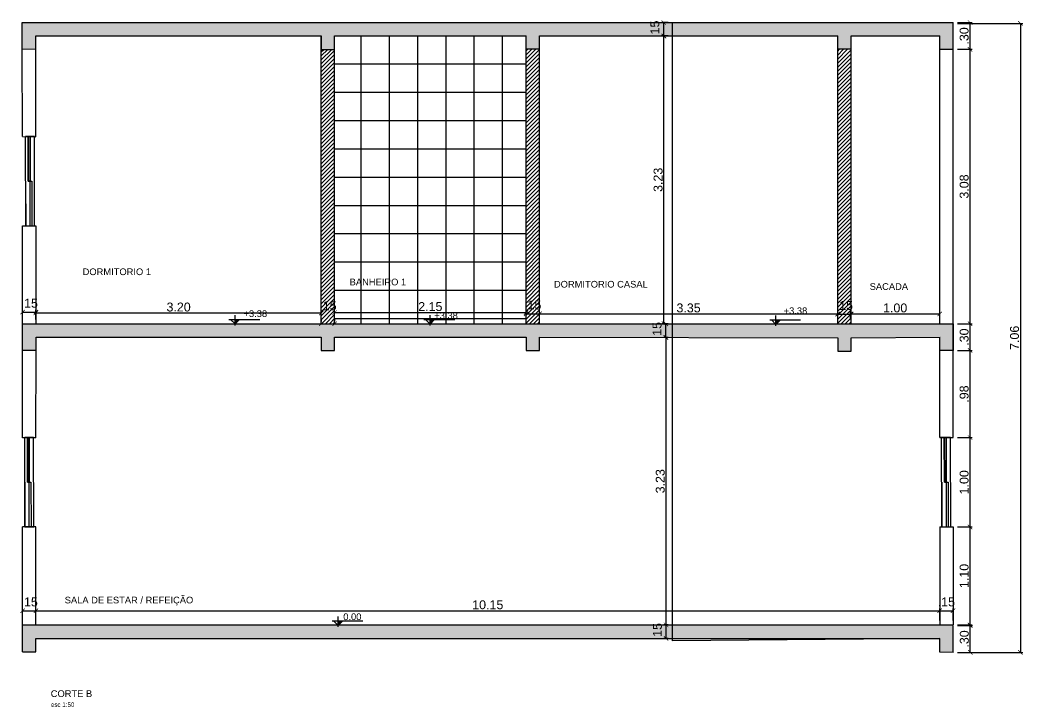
# Model space of a CAD drawing. Header units: millimetres. Extents: x 1336 to 452562, y -55875 to 2212.
# Drawn here: x 452531.93 to 452543.19, y -55875.46 to -55867.75 of the extents above; entities that cross this region are included whole.
import ezdxf

# ---------------------------------------------------------------- set-up
doc = ezdxf.new("R2010")
doc.units = ezdxf.units.MM
for name, color, linetype in [('A_0.1', 1, 'Continuous'), ('A_0.3', 3, 'Continuous'), ('B_Cotas                 11', 11, 'Continuous'), ('Z_ARQ-TEXTO3', 7, 'Continuous')]:
    doc.layers.add(name, color=color, linetype=linetype)
doc.styles.add('Annotative', font='arial.ttf')
doc.styles.add('Romans', font='aehalf.shx')
doc.dimstyles.new('1-50', dxfattribs={"dimscale": 0.5, "dimtxt": 0.2, "dimasz": 0.1, "dimexe": 0.05, "dimexo": 0.1, "dimgap": 0.03, "dimtad": 1, "dimzin": 5, "dimdsep": 46, "dimtxsty": 'Annotative', "dimblk": 'ARCHTICK', "dimcen": 0, "dimclrd": 256, "dimclre": 256, "dimclrt": 250, "dimadec": 0, "dimazin": 0, "dimtfac": 1, "dimtofl": 0, "dimtmove": 2, "dimatfit": 3, "dimldrblk": 'ARCHTICK', "dimfxl": 0.04, "dimtolj": 1, "dimtzin": 1, "dimarcsym": 0})

# ---------------------------------------------------------------- blocks, each defined once
blk = doc.blocks.new('Janela')
at = {"layer": 'A_0.1'}
for p, q in [((1347.661, 1623.43), (1346.911, 1623.43)), ((1346.911, 1623.43), (1348.411, 1623.43)), ((1346.911, 1623.43), (1346.911, 1623.28)), ((1348.411, 1623.28), (1348.411, 1623.43)), ((1346.911, 1623.28), (1348.411, 1623.28))]:
    blk.add_line(p, q, dxfattribs=at)
at = {"layer": 'A_0.3'}
for p, q in [((1347.661, 1623.355), (1347.661, 1623.385)), ((1347.661, 1623.385), (1348.411, 1623.385)), ((1348.411, 1623.385), (1347.661, 1623.385)), ((1347.661, 1623.385), (1347.661, 1623.355)), ((1346.911, 1623.355), (1348.411, 1623.355)), ((1347.661, 1623.325), (1346.911, 1623.325)), ((1348.411, 1623.355), (1347.661, 1623.355)), ((1347.661, 1623.355), (1347.661, 1623.325))]:
    blk.add_line(p, q, dxfattribs=at)
blk = doc.blocks.new('A$C14f83c98')
at = {"layer": 'A_0.3'}
blk.add_blockref('Janela', (-1346.911, -1623.28), dxfattribs=at)
blk = doc.blocks.new('_ArchTick')
at = {"color": 0, "linetype": 'ByBlock', "const_width": 0.15}
blk.add_lwpolyline([(-0.5, -0.5), (0.5, 0.5)], dxfattribs=at)
blk = doc.blocks.new('*D650')
at = {"layer": 'A_0.1', "lineweight": -2, "transparency": 16777216}
for p, q in [((452531.956, -55874.492), (452531.956, -55874.357)), ((452532.106, -55874.492), (452532.106, -55874.357)), ((452531.956, -55874.382), (452532.106, -55874.382))]:
    blk.add_line(p, q, dxfattribs=at)
at = {"layer": 'Defpoints', "color": 0, "transparency": 16777216}
for p in [(452532.106, -55874.382), (452531.956, -55874.542), (452532.106, -55874.542)]:
    blk.add_point(p, dxfattribs=at)
at = {"layer": 'A_0.1', "lineweight": -2, "transparency": 16777216, "xscale": 0.05, "yscale": 0.05, "zscale": 0.05, "rotation": 180}
blk.add_blockref('_ArchTick', (452531.956, -55874.382), dxfattribs=at)
at = {"layer": 'A_0.1', "lineweight": -2, "transparency": 16777216, "xscale": 0.05, "yscale": 0.05, "zscale": 0.05}
blk.add_blockref('_ArchTick', (452532.106, -55874.382), dxfattribs=at)
at = {"layer": 'A_0.1', "color": 250, "transparency": 16777216, "insert": (452532.031, -55874.284), "char_height": 0.1, "attachment_point": 5, "style": 'Annotative'}
blk.add_mtext('\\A1;.15', dxfattribs=at)
blk = doc.blocks.new('*D651')
at = {"layer": 'A_0.1', "lineweight": -2, "transparency": 16777216}
for p, q in [((452532.106, -55874.492), (452532.106, -55874.357)), ((452542.256, -55874.492), (452542.256, -55874.357)), ((452532.106, -55874.382), (452542.256, -55874.382))]:
    blk.add_line(p, q, dxfattribs=at)
at = {"layer": 'Defpoints', "color": 0, "transparency": 16777216}
for p in [(452542.256, -55874.382), (452532.106, -55874.542), (452542.256, -55874.542)]:
    blk.add_point(p, dxfattribs=at)
at = {"layer": 'A_0.1', "lineweight": -2, "transparency": 16777216, "xscale": 0.05, "yscale": 0.05, "zscale": 0.05, "rotation": 180}
blk.add_blockref('_ArchTick', (452532.106, -55874.382), dxfattribs=at)
at = {"layer": 'A_0.1', "lineweight": -2, "transparency": 16777216, "xscale": 0.05, "yscale": 0.05, "zscale": 0.05}
blk.add_blockref('_ArchTick', (452542.256, -55874.382), dxfattribs=at)
at = {"layer": 'A_0.1', "color": 250, "transparency": 16777216, "insert": (452537.181, -55874.316), "char_height": 0.1, "attachment_point": 5, "style": 'Annotative'}
blk.add_mtext('\\A1;10.15', dxfattribs=at)
blk = doc.blocks.new('*D652')
at = {"layer": 'A_0.1', "lineweight": -2, "transparency": 16777216}
for p, q in [((452542.256, -55874.492), (452542.256, -55874.357)), ((452542.406, -55874.492), (452542.406, -55874.357)), ((452542.256, -55874.382), (452542.406, -55874.382))]:
    blk.add_line(p, q, dxfattribs=at)
at = {"layer": 'Defpoints', "color": 0, "transparency": 16777216}
for p in [(452542.406, -55874.382), (452542.256, -55874.542), (452542.406, -55874.542)]:
    blk.add_point(p, dxfattribs=at)
at = {"layer": 'A_0.1', "lineweight": -2, "transparency": 16777216, "xscale": 0.05, "yscale": 0.05, "zscale": 0.05, "rotation": 180}
blk.add_blockref('_ArchTick', (452542.256, -55874.382), dxfattribs=at)
at = {"layer": 'A_0.1', "lineweight": -2, "transparency": 16777216, "xscale": 0.05, "yscale": 0.05, "zscale": 0.05}
blk.add_blockref('_ArchTick', (452542.406, -55874.382), dxfattribs=at)
at = {"layer": 'A_0.1', "color": 250, "transparency": 16777216, "insert": (452542.331, -55874.284), "char_height": 0.1, "attachment_point": 5, "style": 'Annotative'}
blk.add_mtext('\\A1;.15', dxfattribs=at)
blk = doc.blocks.new('*D653')
at = {"layer": 'A_0.1', "lineweight": -2, "transparency": 16777216}
for p, q in [((452542.456, -55874.549), (452542.624, -55874.549)), ((452542.599, -55874.849), (452542.599, -55874.549)), ((452542.456, -55874.849), (452542.624, -55874.849))]:
    blk.add_line(p, q, dxfattribs=at)
at = {"layer": 'Defpoints', "color": 0, "transparency": 16777216}
for p in [(452542.406, -55874.549), (452542.599, -55874.549), (452542.406, -55874.849)]:
    blk.add_point(p, dxfattribs=at)
at = {"layer": 'A_0.1', "lineweight": -2, "transparency": 16777216, "xscale": 0.05, "yscale": 0.05, "zscale": 0.05}
for p, rotation in [((452542.599, -55874.549), 89.9995997380191), ((452542.599, -55874.849), 269.9995997380191)]:
    blk.add_blockref('_ArchTick', p, dxfattribs=dict(at, rotation=rotation))
at = {"layer": 'A_0.1', "color": 250, "transparency": 16777216, "insert": (452542.533, -55874.699), "char_height": 0.1, "attachment_point": 5, "rotation": 89.9996, "style": 'Annotative'}
blk.add_mtext('\\A1;.30', dxfattribs=at)
blk = doc.blocks.new('*D654')
at = {"layer": 'A_0.1', "lineweight": -2, "transparency": 16777216}
for p, q in [((452542.456, -55873.442), (452542.622, -55873.442)), ((452542.597, -55874.542), (452542.597, -55873.442)), ((452542.456, -55874.542), (452542.622, -55874.542))]:
    blk.add_line(p, q, dxfattribs=at)
at = {"layer": 'Defpoints', "color": 0, "transparency": 16777216}
for p in [(452542.406, -55873.442), (452542.597, -55873.442), (452542.406, -55874.542)]:
    blk.add_point(p, dxfattribs=at)
at = {"layer": 'A_0.1', "lineweight": -2, "transparency": 16777216, "xscale": 0.05, "yscale": 0.05, "zscale": 0.05}
for p, rotation in [((452542.597, -55873.442), 90), ((452542.597, -55874.542), 270)]:
    blk.add_blockref('_ArchTick', p, dxfattribs=dict(at, rotation=rotation))
at = {"layer": 'A_0.1', "color": 250, "transparency": 16777216, "insert": (452542.531, -55873.992), "char_height": 0.1, "attachment_point": 5, "rotation": 90, "style": 'Annotative'}
blk.add_mtext('\\A1;1.10', dxfattribs=at)
blk = doc.blocks.new('*D655')
at = {"layer": 'A_0.1', "lineweight": -2, "transparency": 16777216}
for p, q in [((452542.456, -55872.439), (452542.622, -55872.439)), ((452542.597, -55873.442), (452542.597, -55872.439)), ((452542.456, -55873.442), (452542.622, -55873.442))]:
    blk.add_line(p, q, dxfattribs=at)
at = {"layer": 'Defpoints', "color": 0, "transparency": 16777216}
for p in [(452542.406, -55872.439), (452542.597, -55872.439), (452542.406, -55873.442)]:
    blk.add_point(p, dxfattribs=at)
at = {"layer": 'A_0.1', "lineweight": -2, "transparency": 16777216, "xscale": 0.05, "yscale": 0.05, "zscale": 0.05}
for p, rotation in [((452542.597, -55872.439), 90), ((452542.597, -55873.442), 270)]:
    blk.add_blockref('_ArchTick', p, dxfattribs=dict(at, rotation=rotation))
at = {"layer": 'A_0.1', "color": 250, "transparency": 16777216, "insert": (452542.531, -55872.941), "char_height": 0.1, "attachment_point": 5, "rotation": 90, "style": 'Annotative'}
blk.add_mtext('\\A1;1.00', dxfattribs=at)
blk = doc.blocks.new('*D656')
at = {"layer": 'A_0.1', "lineweight": -2, "transparency": 16777216}
for p, q in [((452542.456, -55871.462), (452542.622, -55871.462)), ((452542.597, -55872.439), (452542.597, -55871.462)), ((452542.456, -55872.439), (452542.622, -55872.439))]:
    blk.add_line(p, q, dxfattribs=at)
at = {"layer": 'Defpoints', "color": 0, "transparency": 16777216}
for p in [(452542.406, -55871.462), (452542.597, -55871.462), (452542.406, -55872.439)]:
    blk.add_point(p, dxfattribs=at)
at = {"layer": 'A_0.1', "lineweight": -2, "transparency": 16777216, "xscale": 0.05, "yscale": 0.05, "zscale": 0.05}
for p, rotation in [((452542.597, -55871.462), 90), ((452542.597, -55872.439), 270)]:
    blk.add_blockref('_ArchTick', p, dxfattribs=dict(at, rotation=rotation))
at = {"layer": 'A_0.1', "color": 250, "transparency": 16777216, "insert": (452542.531, -55871.951), "char_height": 0.1, "attachment_point": 5, "rotation": 90, "style": 'Annotative'}
blk.add_mtext('\\A1;.98', dxfattribs=at)
blk = doc.blocks.new('*D657')
at = {"layer": 'A_0.1', "lineweight": -2, "transparency": 16777216}
for p, q in [((452542.456, -55871.162), (452542.622, -55871.162)), ((452542.597, -55871.462), (452542.597, -55871.162)), ((452542.456, -55871.462), (452542.622, -55871.462))]:
    blk.add_line(p, q, dxfattribs=at)
at = {"layer": 'Defpoints', "color": 0, "transparency": 16777216}
for p in [(452542.406, -55871.162), (452542.597, -55871.162), (452542.406, -55871.462)]:
    blk.add_point(p, dxfattribs=at)
at = {"layer": 'A_0.1', "lineweight": -2, "transparency": 16777216, "xscale": 0.05, "yscale": 0.05, "zscale": 0.05}
for p, rotation in [((452542.597, -55871.162), 90), ((452542.597, -55871.462), 270)]:
    blk.add_blockref('_ArchTick', p, dxfattribs=dict(at, rotation=rotation))
at = {"layer": 'A_0.1', "color": 250, "transparency": 16777216, "insert": (452542.531, -55871.312), "char_height": 0.1, "attachment_point": 5, "rotation": 90, "style": 'Annotative'}
blk.add_mtext('\\A1;.30', dxfattribs=at)
blk = doc.blocks.new('*D658')
at = {"layer": 'A_0.1', "lineweight": -2, "transparency": 16777216}
for p, q in [((452542.456, -55868.082), (452542.622, -55868.082)), ((452542.597, -55871.162), (452542.597, -55868.082)), ((452542.456, -55871.162), (452542.622, -55871.162))]:
    blk.add_line(p, q, dxfattribs=at)
at = {"layer": 'Defpoints', "color": 0, "transparency": 16777216}
for p in [(452542.406, -55868.082), (452542.597, -55868.082), (452542.406, -55871.162)]:
    blk.add_point(p, dxfattribs=at)
at = {"layer": 'A_0.1', "lineweight": -2, "transparency": 16777216, "xscale": 0.05, "yscale": 0.05, "zscale": 0.05}
for p, rotation in [((452542.597, -55868.082), 90), ((452542.597, -55871.162), 270)]:
    blk.add_blockref('_ArchTick', p, dxfattribs=dict(at, rotation=rotation))
at = {"layer": 'A_0.1', "color": 250, "transparency": 16777216, "insert": (452542.531, -55869.622), "char_height": 0.1, "attachment_point": 5, "rotation": 90, "style": 'Annotative'}
blk.add_mtext('\\A1;3.08', dxfattribs=at)
blk = doc.blocks.new('*D659')
at = {"layer": 'A_0.1', "lineweight": -2, "transparency": 16777216}
for p, q in [((452542.456, -55867.782), (452542.622, -55867.782)), ((452542.597, -55868.082), (452542.597, -55867.782)), ((452542.456, -55868.082), (452542.622, -55868.082))]:
    blk.add_line(p, q, dxfattribs=at)
at = {"layer": 'Defpoints', "color": 0, "transparency": 16777216}
for p in [(452542.406, -55867.782), (452542.597, -55867.782), (452542.406, -55868.082)]:
    blk.add_point(p, dxfattribs=at)
at = {"layer": 'A_0.1', "lineweight": -2, "transparency": 16777216, "xscale": 0.05, "yscale": 0.05, "zscale": 0.05}
for p, rotation in [((452542.597, -55867.782), 90), ((452542.597, -55868.082), 270)]:
    blk.add_blockref('_ArchTick', p, dxfattribs=dict(at, rotation=rotation))
at = {"layer": 'A_0.1', "color": 250, "transparency": 16777216, "insert": (452542.531, -55867.932), "char_height": 0.1, "attachment_point": 5, "rotation": 90, "style": 'Annotative'}
blk.add_mtext('\\A1;.30', dxfattribs=at)
blk = doc.blocks.new('*D633')
at = {"layer": 'A_0.1', "lineweight": -2, "transparency": 16777216}
for p, q in [((452542.456, -55867.791), (452543.188, -55867.791)), ((452543.163, -55867.791), (452543.163, -55874.849)), ((452542.456, -55874.849), (452543.188, -55874.849))]:
    blk.add_line(p, q, dxfattribs=at)
at = {"layer": 'Defpoints', "color": 0, "transparency": 16777216}
for p in [(452542.406, -55867.791), (452542.406, -55874.849), (452543.163, -55874.849)]:
    blk.add_point(p, dxfattribs=at)
at = {"layer": 'A_0.1', "lineweight": -2, "transparency": 16777216, "xscale": 0.05, "yscale": 0.05, "zscale": 0.05}
for p, rotation in [((452543.163, -55867.791), 90), ((452543.163, -55874.849), 270)]:
    blk.add_blockref('_ArchTick', p, dxfattribs=dict(at, rotation=rotation))
at = {"layer": 'A_0.1', "color": 250, "transparency": 16777216, "insert": (452543.097, -55871.32), "char_height": 0.1, "attachment_point": 5, "rotation": 90, "style": 'Annotative'}
blk.add_mtext('\\A1;7.06', dxfattribs=at)
blk = doc.blocks.new('*D660')
at = {"layer": 'A_0.1', "lineweight": -2, "transparency": 16777216}
for p, q in [((452539.206, -55874.542), (452539.159, -55874.542)), ((452539.184, -55874.692), (452539.184, -55874.542)), ((452539.206, -55874.692), (452539.159, -55874.692))]:
    blk.add_line(p, q, dxfattribs=at)
at = {"layer": 'Defpoints', "color": 0, "transparency": 16777216}
for p in [(452539.184, -55874.542), (452539.256, -55874.542), (452539.256, -55874.692)]:
    blk.add_point(p, dxfattribs=at)
at = {"layer": 'A_0.1', "lineweight": -2, "transparency": 16777216, "xscale": 0.05, "yscale": 0.05, "zscale": 0.05}
for p, rotation in [((452539.184, -55874.542), 90), ((452539.184, -55874.692), 270)]:
    blk.add_blockref('_ArchTick', p, dxfattribs=dict(at, rotation=rotation))
at = {"layer": 'A_0.1', "color": 250, "transparency": 16777216, "insert": (452539.086, -55874.617), "char_height": 0.1, "attachment_point": 5, "rotation": 90, "style": 'Annotative'}
blk.add_mtext('\\A1;.15', dxfattribs=at)
blk = doc.blocks.new('*D661')
at = {"layer": 'A_0.1', "lineweight": -2, "transparency": 16777216}
for p, q in [((452539.206, -55871.315), (452539.159, -55871.315)), ((452539.184, -55874.542), (452539.184, -55871.315)), ((452539.206, -55874.542), (452539.159, -55874.542))]:
    blk.add_line(p, q, dxfattribs=at)
at = {"layer": 'Defpoints', "color": 0, "transparency": 16777216}
for p in [(452539.184, -55871.315), (452539.256, -55871.315), (452539.256, -55874.542)]:
    blk.add_point(p, dxfattribs=at)
at = {"layer": 'A_0.1', "lineweight": -2, "transparency": 16777216, "xscale": 0.05, "yscale": 0.05, "zscale": 0.05}
for p, rotation in [((452539.184, -55871.315), 90), ((452539.184, -55874.542), 270)]:
    blk.add_blockref('_ArchTick', p, dxfattribs=dict(at, rotation=rotation))
at = {"layer": 'A_0.1', "color": 250, "transparency": 16777216, "insert": (452539.118, -55872.929), "char_height": 0.1, "attachment_point": 5, "rotation": 90, "style": 'Annotative'}
blk.add_mtext('\\A1;3.23', dxfattribs=at)
blk = doc.blocks.new('*D662')
at = {"layer": 'A_0.1', "lineweight": -2, "transparency": 16777216}
for p, q in [((452539.206, -55871.162), (452539.156, -55871.162)), ((452539.181, -55871.315), (452539.181, -55871.162)), ((452539.206, -55871.315), (452539.156, -55871.315))]:
    blk.add_line(p, q, dxfattribs=at)
at = {"layer": 'Defpoints', "color": 0, "transparency": 16777216}
for p in [(452539.181, -55871.162), (452539.256, -55871.162), (452539.256, -55871.315)]:
    blk.add_point(p, dxfattribs=at)
at = {"layer": 'A_0.1', "lineweight": -2, "transparency": 16777216, "xscale": 0.05, "yscale": 0.05, "zscale": 0.05}
for p, rotation in [((452539.181, -55871.162), 90), ((452539.181, -55871.315), 270)]:
    blk.add_blockref('_ArchTick', p, dxfattribs=dict(at, rotation=rotation))
at = {"layer": 'A_0.1', "color": 250, "transparency": 16777216, "insert": (452539.082, -55871.239), "char_height": 0.1, "attachment_point": 5, "rotation": 90, "style": 'Annotative'}
blk.add_mtext('\\A1;.15', dxfattribs=at)
blk = doc.blocks.new('*D663')
at = {"layer": 'A_0.1', "lineweight": -2, "transparency": 16777216}
for p, q in [((452539.206, -55867.933), (452539.135, -55867.933)), ((452539.16, -55871.162), (452539.16, -55867.933)), ((452539.206, -55871.162), (452539.135, -55871.162))]:
    blk.add_line(p, q, dxfattribs=at)
at = {"layer": 'Defpoints', "color": 0, "transparency": 16777216}
for p in [(452539.16, -55867.933), (452539.256, -55867.933), (452539.256, -55871.162)]:
    blk.add_point(p, dxfattribs=at)
at = {"layer": 'A_0.1', "lineweight": -2, "transparency": 16777216, "xscale": 0.05, "yscale": 0.05, "zscale": 0.05}
for p, rotation in [((452539.16, -55867.933), 90), ((452539.16, -55871.162), 270)]:
    blk.add_blockref('_ArchTick', p, dxfattribs=dict(at, rotation=rotation))
at = {"layer": 'A_0.1', "color": 250, "transparency": 16777216, "insert": (452539.094, -55869.547), "char_height": 0.1, "attachment_point": 5, "rotation": 90, "style": 'Annotative'}
blk.add_mtext('\\A1;3.23', dxfattribs=at)
blk = doc.blocks.new('*D664')
at = {"layer": 'A_0.1', "lineweight": -2, "transparency": 16777216}
for p, q in [((452539.206, -55867.782), (452539.132, -55867.782)), ((452539.157, -55867.933), (452539.157, -55867.782)), ((452539.206, -55867.933), (452539.132, -55867.933))]:
    blk.add_line(p, q, dxfattribs=at)
at = {"layer": 'Defpoints', "color": 0, "transparency": 16777216}
for p in [(452539.157, -55867.782), (452539.256, -55867.782), (452539.256, -55867.933)]:
    blk.add_point(p, dxfattribs=at)
at = {"layer": 'A_0.1', "lineweight": -2, "transparency": 16777216, "xscale": 0.05, "yscale": 0.05, "zscale": 0.05}
for p, rotation in [((452539.157, -55867.782), 90), ((452539.157, -55867.933), 270)]:
    blk.add_blockref('_ArchTick', p, dxfattribs=dict(at, rotation=rotation))
at = {"layer": 'A_0.1', "color": 250, "transparency": 16777216, "insert": (452539.058, -55867.857), "char_height": 0.1, "attachment_point": 5, "rotation": 90, "style": 'Annotative'}
blk.add_mtext('\\A1;.15', dxfattribs=at)
blk = doc.blocks.new('*D665')
at = {"layer": 'A_0.1', "lineweight": -2, "transparency": 16777216}
for p, q in [((452531.956, -55871.112), (452531.957, -55871.006)), ((452531.957, -55871.031), (452532.107, -55871.031)), ((452532.106, -55871.113), (452532.107, -55871.006))]:
    blk.add_line(p, q, dxfattribs=at)
at = {"layer": 'Defpoints', "color": 0, "transparency": 16777216}
for p in [(452532.107, -55871.031), (452531.956, -55871.162), (452532.106, -55871.163)]:
    blk.add_point(p, dxfattribs=at)
at = {"layer": 'A_0.1', "lineweight": -2, "transparency": 16777216, "xscale": 0.05, "yscale": 0.05, "zscale": 0.05}
for p, rotation in [((452531.957, -55871.031), 179.802354641323), ((452532.107, -55871.031), 359.8023546413231)]:
    blk.add_blockref('_ArchTick', p, dxfattribs=dict(at, rotation=rotation))
at = {"layer": 'A_0.1', "color": 250, "transparency": 16777216, "insert": (452532.032, -55870.932), "char_height": 0.1, "attachment_point": 5, "rotation": 359.8024, "style": 'Annotative'}
blk.add_mtext('\\A1;.15', dxfattribs=at)
blk = doc.blocks.new('*D666')
at = {"layer": 'A_0.1', "lineweight": -2, "transparency": 16777216}
for p, q in [((452532.106, -55871.112), (452532.106, -55871.016)), ((452532.106, -55871.041), (452535.311, -55871.041)), ((452535.311, -55871.112), (452535.311, -55871.016))]:
    blk.add_line(p, q, dxfattribs=at)
at = {"layer": 'Defpoints', "color": 0, "transparency": 16777216}
for p in [(452535.311, -55871.041), (452532.106, -55871.162), (452535.311, -55871.162)]:
    blk.add_point(p, dxfattribs=at)
at = {"layer": 'A_0.1', "lineweight": -2, "transparency": 16777216, "xscale": 0.05, "yscale": 0.05, "zscale": 0.05, "rotation": 180}
blk.add_blockref('_ArchTick', (452532.106, -55871.041), dxfattribs=at)
at = {"layer": 'A_0.1', "lineweight": -2, "transparency": 16777216, "xscale": 0.05, "yscale": 0.05, "zscale": 0.05}
blk.add_blockref('_ArchTick', (452535.311, -55871.041), dxfattribs=at)
at = {"layer": 'A_0.1', "color": 250, "transparency": 16777216, "insert": (452533.709, -55870.975), "char_height": 0.1, "attachment_point": 5, "style": 'Annotative'}
blk.add_mtext('\\A1;3.20', dxfattribs=at)
blk = doc.blocks.new('*D667')
at = {"layer": 'A_0.1', "lineweight": -2, "transparency": 16777216}
for p, q in [((452535.311, -55871.112), (452535.311, -55871.137)), ((452535.311, -55871.162), (452535.461, -55871.162)), ((452535.461, -55871.112), (452535.461, -55871.137))]:
    blk.add_line(p, q, dxfattribs=at)
at = {"layer": 'Defpoints', "color": 0, "transparency": 16777216}
for p in [(452535.311, -55871.162), (452535.461, -55871.162), (452535.461, -55871.162)]:
    blk.add_point(p, dxfattribs=at)
at = {"layer": 'A_0.1', "lineweight": -2, "transparency": 16777216, "xscale": 0.05, "yscale": 0.05, "zscale": 0.05, "rotation": 180}
blk.add_blockref('_ArchTick', (452535.311, -55871.162), dxfattribs=at)
at = {"layer": 'A_0.1', "lineweight": -2, "transparency": 16777216, "xscale": 0.05, "yscale": 0.05, "zscale": 0.05}
blk.add_blockref('_ArchTick', (452535.461, -55871.162), dxfattribs=at)
at = {"layer": 'A_0.1', "color": 250, "transparency": 16777216, "insert": (452535.386, -55870.961), "char_height": 0.1, "attachment_point": 5, "style": 'Annotative'}
blk.add_mtext('\\A1;.15', dxfattribs=at)
blk = doc.blocks.new('*D668')
at = {"layer": 'A_0.1', "lineweight": -2, "transparency": 16777216}
for p, q in [((452535.461, -55871.112), (452535.461, -55871.011)), ((452535.461, -55871.036), (452537.611, -55871.036)), ((452537.611, -55871.112), (452537.611, -55871.011))]:
    blk.add_line(p, q, dxfattribs=at)
at = {"layer": 'Defpoints', "color": 0, "transparency": 16777216}
for p in [(452537.611, -55871.036), (452535.461, -55871.162), (452537.611, -55871.162)]:
    blk.add_point(p, dxfattribs=at)
at = {"layer": 'A_0.1', "lineweight": -2, "transparency": 16777216, "xscale": 0.05, "yscale": 0.05, "zscale": 0.05, "rotation": 180}
blk.add_blockref('_ArchTick', (452535.461, -55871.036), dxfattribs=at)
at = {"layer": 'A_0.1', "lineweight": -2, "transparency": 16777216, "xscale": 0.05, "yscale": 0.05, "zscale": 0.05}
blk.add_blockref('_ArchTick', (452537.611, -55871.036), dxfattribs=at)
at = {"layer": 'A_0.1', "color": 250, "transparency": 16777216, "insert": (452536.536, -55870.97), "char_height": 0.1, "attachment_point": 5, "style": 'Annotative'}
blk.add_mtext('\\A1;2.15', dxfattribs=at)
blk = doc.blocks.new('*D669')
at = {"layer": 'A_0.1', "lineweight": -2, "transparency": 16777216}
for p, q in [((452537.611, -55871.112), (452537.611, -55871.026)), ((452537.611, -55871.051), (452537.761, -55871.051)), ((452537.761, -55871.112), (452537.761, -55871.026))]:
    blk.add_line(p, q, dxfattribs=at)
at = {"layer": 'Defpoints', "color": 0, "transparency": 16777216}
for p in [(452537.761, -55871.051), (452537.611, -55871.162), (452537.761, -55871.162)]:
    blk.add_point(p, dxfattribs=at)
at = {"layer": 'A_0.1', "lineweight": -2, "transparency": 16777216, "xscale": 0.05, "yscale": 0.05, "zscale": 0.05, "rotation": 180}
blk.add_blockref('_ArchTick', (452537.611, -55871.051), dxfattribs=at)
at = {"layer": 'A_0.1', "lineweight": -2, "transparency": 16777216, "xscale": 0.05, "yscale": 0.05, "zscale": 0.05}
blk.add_blockref('_ArchTick', (452537.761, -55871.051), dxfattribs=at)
at = {"layer": 'A_0.1', "color": 250, "transparency": 16777216, "insert": (452537.686, -55870.952), "char_height": 0.1, "attachment_point": 5, "style": 'Annotative'}
blk.add_mtext('\\A1;.15', dxfattribs=at)
blk = doc.blocks.new('*D670')
at = {"layer": 'A_0.1', "lineweight": -2, "transparency": 16777216}
for p, q in [((452537.761, -55871.112), (452537.761, -55871.026)), ((452537.761, -55871.051), (452541.111, -55871.051)), ((452541.111, -55871.112), (452541.111, -55871.026))]:
    blk.add_line(p, q, dxfattribs=at)
at = {"layer": 'Defpoints', "color": 0, "transparency": 16777216}
for p in [(452541.111, -55871.051), (452537.761, -55871.162), (452541.111, -55871.162)]:
    blk.add_point(p, dxfattribs=at)
at = {"layer": 'A_0.1', "lineweight": -2, "transparency": 16777216, "xscale": 0.05, "yscale": 0.05, "zscale": 0.05, "rotation": 180}
blk.add_blockref('_ArchTick', (452537.761, -55871.051), dxfattribs=at)
at = {"layer": 'A_0.1', "lineweight": -2, "transparency": 16777216, "xscale": 0.05, "yscale": 0.05, "zscale": 0.05}
blk.add_blockref('_ArchTick', (452541.111, -55871.051), dxfattribs=at)
at = {"layer": 'A_0.1', "color": 250, "transparency": 16777216, "insert": (452539.436, -55870.985), "char_height": 0.1, "attachment_point": 5, "style": 'Annotative'}
blk.add_mtext('\\A1;3.35', dxfattribs=at)
blk = doc.blocks.new('*D671')
at = {"layer": 'A_0.1', "lineweight": -2, "transparency": 16777216}
for p, q in [((452541.111, -55871.112), (452541.111, -55871.03)), ((452541.111, -55871.055), (452541.262, -55871.055)), ((452541.262, -55871.112), (452541.262, -55871.03))]:
    blk.add_line(p, q, dxfattribs=at)
at = {"layer": 'Defpoints', "color": 0, "transparency": 16777216}
for p in [(452541.262, -55871.055), (452541.111, -55871.162), (452541.262, -55871.162)]:
    blk.add_point(p, dxfattribs=at)
at = {"layer": 'A_0.1', "lineweight": -2, "transparency": 16777216, "xscale": 0.05, "yscale": 0.05, "zscale": 0.05, "rotation": 180}
blk.add_blockref('_ArchTick', (452541.111, -55871.055), dxfattribs=at)
at = {"layer": 'A_0.1', "lineweight": -2, "transparency": 16777216, "xscale": 0.05, "yscale": 0.05, "zscale": 0.05}
blk.add_blockref('_ArchTick', (452541.262, -55871.055), dxfattribs=at)
at = {"layer": 'A_0.1', "color": 250, "transparency": 16777216, "insert": (452541.186, -55870.957), "char_height": 0.1, "attachment_point": 5, "style": 'Annotative'}
blk.add_mtext('\\A1;.15', dxfattribs=at)
blk = doc.blocks.new('*D672')
at = {"layer": 'A_0.1', "lineweight": -2, "transparency": 16777216}
for p, q in [((452541.256, -55871.112), (452541.256, -55871.026)), ((452541.256, -55871.051), (452542.256, -55871.051)), ((452542.256, -55871.112), (452542.256, -55871.026))]:
    blk.add_line(p, q, dxfattribs=at)
at = {"layer": 'Defpoints', "color": 0, "transparency": 16777216}
for p in [(452542.256, -55871.051), (452541.256, -55871.162), (452542.256, -55871.162)]:
    blk.add_point(p, dxfattribs=at)
at = {"layer": 'A_0.1', "lineweight": -2, "transparency": 16777216, "xscale": 0.05, "yscale": 0.05, "zscale": 0.05, "rotation": 180}
blk.add_blockref('_ArchTick', (452541.256, -55871.051), dxfattribs=at)
at = {"layer": 'A_0.1', "lineweight": -2, "transparency": 16777216, "xscale": 0.05, "yscale": 0.05, "zscale": 0.05}
blk.add_blockref('_ArchTick', (452542.256, -55871.051), dxfattribs=at)
at = {"layer": 'A_0.1', "color": 250, "transparency": 16777216, "insert": (452541.756, -55870.985), "char_height": 0.1, "attachment_point": 5, "style": 'Annotative'}
blk.add_mtext('\\A1;1.00', dxfattribs=at)

msp = doc.modelspace()

# ---------------------------------------------------------------- hatches: boundary and pattern name
at = {"layer": 'A_0.1'}
h = msp.add_hatch(dxfattribs=at)
h.set_pattern_fill('AR-SAND', color=3, scale=0.002)
h.set_pattern_definition([(37.5, (451180.03478, -57487.496275), (-0.0032000626, 0.0978826475), [0, -0.077216, 0, -0.08636, 0, -0.08255]), (7.5, (451180.03478, -57487.49628), (0.089904657, 0.14336502), [0, -0.041656, 0, -0.069596, 0, -0.02667]), (327.5, (451179.9723, -57487.496275), (0.158198474, 0.000287437), [0, -0.0254, 0, -0.09144, 0, -0.11938]), (317.5, (451179.9723, -57487.49628), (0.1527112905, 0.044585865), [0, -0.0127, 0, -0.059944, 0, -0.06858])])
h.paths.add_polyline_path([(452542.406, -55871.162), (452531.956, -55871.162), (452531.956, -55871.462), (452532.111, -55871.462), (452532.111, -55871.312), (452535.311, -55871.312), (452535.311, -55871.462), (452535.461, -55871.462), (452535.461, -55871.312), (452537.611, -55871.312), (452537.611, -55871.462), (452537.761, -55871.462), (452537.761, -55871.312), (452541.111, -55871.32), (452541.112, -55871.47), (452541.262, -55871.47), (452541.262, -55871.32), (452542.256, -55871.312), (452542.253, -55871.462), (452542.403, -55871.462)])
h.paths.add_polyline_path([(452542.406, -55874.542), (452531.956, -55874.542), (452531.956, -55874.842), (452532.106, -55874.842), (452532.106, -55874.692), (452542.256, -55874.692), (452542.256, -55874.848), (452542.406, -55874.849)])
h.paths.add_polyline_path([(452542.406, -55867.782), (452531.951, -55867.782), (452531.952, -55868.082), (452532.106, -55868.083), (452532.106, -55867.933), (452535.311, -55867.933), (452535.311, -55868.083), (452535.461, -55868.083), (452535.461, -55867.933), (452537.611, -55867.933), (452537.611, -55868.082), (452537.761, -55868.082), (452537.761, -55867.933), (452541.111, -55867.933), (452541.111, -55868.082), (452541.262, -55868.082), (452541.262, -55867.933), (452542.256, -55867.932), (452542.256, -55868.082), (452542.406, -55868.082)])
h = msp.add_hatch(dxfattribs=at)
h.set_pattern_fill('NET', color=3, scale=0.1)
h.set_pattern_definition([(0, (451180.03478, -57487.49628), (0, 0.3175), []), (90, (451180.03478, -57487.49628), (-0.3175, 2e-17), [])])
h.paths.add_polyline_path([(452537.611, -55868.082), (452537.611, -55867.933), (452535.461, -55867.933), (452535.461, -55871.162), (452537.611, -55871.162)])
h = msp.add_hatch(dxfattribs=at)
h.set_pattern_fill('ANSI31', color=3, scale=0.01)
h.set_pattern_definition([(45, (451180.03478, -57487.496275), (-0.0224506403, 0.0224506403), [])])
h.paths.add_polyline_path([(452535.461, -55868.083), (452535.311, -55868.083), (452535.311, -55871.162), (452535.461, -55871.162)])
h.paths.add_polyline_path([(452537.761, -55868.082), (452537.611, -55868.082), (452537.611, -55871.162), (452537.761, -55871.162)])
h.paths.add_polyline_path([(452541.262, -55868.082), (452541.111, -55868.082), (452541.111, -55871.162), (452541.262, -55871.162)])
at = {"layer": 'B_Cotas                 11', "ltscale": 0.5}
h = msp.add_hatch(color=256, dxfattribs=at)
h.dxf.hatch_style = 1
h.paths.add_polyline_path([(452534.394, -55871.113), (452534.343, -55871.113), (452534.343, -55871.164)])
h = msp.add_hatch(color=256, dxfattribs=at)
h.dxf.hatch_style = 1
h.paths.add_polyline_path([(452536.584, -55871.114), (452536.533, -55871.114), (452536.533, -55871.165)])
h = msp.add_hatch(color=256, dxfattribs=at)
h.dxf.hatch_style = 1
h.paths.add_polyline_path([(452540.468, -55871.118), (452540.417, -55871.118), (452540.417, -55871.169)])
h = msp.add_hatch(color=256, dxfattribs=at)
h.dxf.hatch_style = 1
h.paths.add_polyline_path([(452535.552, -55874.495), (452535.501, -55874.495), (452535.501, -55874.546)])

# ---------------------------------------------------------------- linework, layer by layer
at = {"layer": 'A_0.1'}
for p, q in [((452531.952, -55868.082), (452531.951, -55867.782)), ((452531.951, -55867.782), (452542.406, -55867.782)), ((452539.256, -55874.719), (452539.256, -55867.782)), ((452542.406, -55868.082), (452542.406, -55867.782)), ((452532.106, -55868.083), (452532.106, -55867.933)), ((452532.106, -55867.933), (452535.311, -55867.933)), ((452535.311, -55871.162), (452535.311, -55867.933)), ((452535.311, -55867.933), (452535.311, -55868.083)), ((452535.461, -55871.162), (452535.461, -55867.933)), ((452535.461, -55867.933), (452537.611, -55867.933)), ((452537.611, -55868.082), (452537.611, -55867.933)), ((452537.761, -55868.082), (452537.761, -55867.932)), ((452537.761, -55867.933), (452541.111, -55867.933)), ((452541.111, -55868.082), (452541.111, -55867.933)), ((452541.262, -55867.933), (452542.256, -55867.932)), ((452541.262, -55868.082), (452541.262, -55867.933)), ((452542.256, -55868.082), (452542.256, -55867.932)), ((452531.956, -55869.062), (452531.952, -55868.082)), ((452532.106, -55868.083), (452531.952, -55868.082)), ((452532.106, -55869.063), (452532.106, -55868.083)), ((452535.311, -55868.083), (452535.461, -55868.083)), ((452537.611, -55871.162), (452537.611, -55868.082)), ((452537.761, -55868.082), (452537.611, -55868.082)), ((452537.761, -55871.162), (452537.761, -55868.082)), ((452541.111, -55871.162), (452541.111, -55868.082)), ((452541.262, -55868.082), (452541.111, -55868.082)), ((452541.262, -55871.162), (452541.262, -55868.082)), ((452542.256, -55871.162), (452542.256, -55868.082)), ((452542.256, -55868.082), (452542.406, -55868.082)), ((452542.406, -55871.162), (452542.406, -55868.082)), ((452531.956, -55869.062), (452532.106, -55869.063)), ((452531.956, -55871.162), (452531.956, -55870.062)), ((452531.956, -55870.062), (452532.106, -55870.063)), ((452532.106, -55870.063), (452532.106, -55871.163)), ((452531.956, -55871.462), (452531.956, -55871.162)), ((452531.956, -55871.162), (452542.406, -55871.162)), ((452542.406, -55872.439), (452542.406, -55871.162)), ((452542.406, -55871.162), (452542.406, -55871.462)), ((452532.111, -55871.462), (452532.111, -55871.312)), ((452532.111, -55871.312), (452535.311, -55871.312)), ((452535.311, -55871.312), (452535.311, -55871.462)), ((452535.461, -55871.462), (452535.461, -55871.312)), ((452535.461, -55871.312), (452537.611, -55871.312)), ((452537.611, -55871.312), (452537.611, -55871.462)), ((452537.761, -55871.462), (452537.761, -55871.312)), ((452537.761, -55871.312), (452541.111, -55871.32)), ((452541.111, -55871.32), (452541.112, -55871.47)), ((452541.262, -55871.32), (452542.261, -55871.312)), ((452541.262, -55871.47), (452541.262, -55871.32)), ((452542.256, -55872.439), (452542.256, -55871.312)), ((452532.111, -55871.462), (452531.956, -55871.462)), ((452531.956, -55872.443), (452531.956, -55871.462)), ((452532.106, -55872.442), (452532.111, -55871.462)), ((452535.311, -55871.462), (452535.461, -55871.462)), ((452537.611, -55871.462), (452537.761, -55871.462)), ((452541.112, -55871.47), (452541.262, -55871.47)), ((452542.406, -55871.462), (452542.256, -55871.462)), ((452532.106, -55872.442), (452531.956, -55872.443)), ((452542.277, -55872.439), (452542.256, -55872.439)), ((452542.256, -55872.439), (452542.406, -55872.439)), ((452531.956, -55874.842), (452531.956, -55873.442)), ((452532.106, -55873.442), (452531.956, -55873.442)), ((452532.106, -55874.542), (452532.106, -55873.442)), ((452542.256, -55873.442), (452542.406, -55873.442)), ((452542.256, -55873.442), (452542.256, -55874.542)), ((452542.406, -55873.442), (452542.406, -55874.542)), ((452531.956, -55874.842), (452531.956, -55874.542)), ((452531.956, -55874.542), (452542.406, -55874.542)), ((452542.406, -55874.849), (452542.406, -55874.549)), ((452532.106, -55874.842), (452532.106, -55874.692)), ((452532.106, -55874.692), (452542.256, -55874.692)), ((452542.256, -55874.692), (452539.256, -55874.719)), ((452542.256, -55874.848), (452542.256, -55874.692)), ((452531.956, -55874.842), (452532.106, -55874.842)), ((452542.406, -55874.849), (452542.256, -55874.848))]:
    msp.add_line(p, q, dxfattribs=at)
at = {"layer": 'B_Cotas                 11'}
for p, q in [((452534.343, -55871.181), (452534.343, -55871.064)), ((452536.533, -55871.182), (452536.533, -55871.065)), ((452540.417, -55871.187), (452540.417, -55871.07)), ((452534.274, -55871.113), (452534.621, -55871.113)), ((452536.464, -55871.114), (452536.811, -55871.114)), ((452540.348, -55871.118), (452540.694, -55871.118)), ((452535.501, -55874.564), (452535.501, -55874.447)), ((452535.432, -55874.495), (452535.779, -55874.495))]:
    msp.add_line(p, q, dxfattribs=at)
for points in [[(452534.394, -55871.113), (452534.343, -55871.164), (452534.292, -55871.113)], [(452536.584, -55871.114), (452536.533, -55871.165), (452536.482, -55871.114)], [(452540.468, -55871.118), (452540.417, -55871.169), (452540.366, -55871.118)], [(452535.552, -55874.495), (452535.501, -55874.546), (452535.45, -55874.495)]]:
    msp.add_lwpolyline(points, dxfattribs=at)

# ---------------------------------------------------------------- block references
at = {"layer": 'A_0.1', "xscale": 0.6680380729463713, "yscale": 0.6680380729463713, "zscale": 0.6680380729463713}
for p, rotation in [((452532.092, -55870.062), 90.0678618977294), ((452532.082, -55873.442), 90.0678618977294), ((452542.382, -55873.441), 90.23300568455107)]:
    msp.add_blockref('A$C14f83c98', p, dxfattribs=dict(at, rotation=rotation))

# ---------------------------------------------------------------- texts
at = {"layer": 'B_Cotas                 11', "char_height": 0.075, "attachment_point": 1, "style": 'Romans'}
for s, insert in [('{\\fArial|b0|i0|c0|p34;+3.38}', (452540.504, -55870.979)), ('{\\fArial|b0|i0|c0|p34;+3.38}', (452534.438, -55871.011)), ('{\\fArial|b0|i0|c0|p34;+3.38}', (452536.58, -55871.031)), ('{\\fArial|b0|i0|c0|p34;0.00}', (452535.558, -55874.412))]:
    msp.add_mtext(s, dxfattribs=dict(at, insert=insert))
at = {"layer": 'Z_ARQ-TEXTO3', "attachment_point": 1, "style": 'Romans'}
for s, insert, char_height in [('{\\fArial|b0|i0|c0|p34;DORMITORIO 1}', (452532.631, -55870.541), 0.075), ('{\\fArial|b0|i0|c0|p34;BANHEIRO 1}', (452535.63, -55870.656), 0.075), ('{\\fArial|b0|i0|c0|p34;DORMITORIO CASAL}', (452537.924, -55870.681), 0.075), ('{\\fArial|b0|i0|c0|p34;SACADA}', (452541.47, -55870.707), 0.075), ('{\\fArial|b0|i0|c0|p34;SALA DE ESTAR / REFEIÇÃO}', (452532.43, -55874.225), 0.075), ('{\\fArial|b0|i0|c0|p34;CORTE B}', (452532.273, -55875.275), 0.075), ('{\\fArial|b0|i0|c0|p34;esc 1:50}', (452532.275, -55875.411), 0.05)]:
    msp.add_mtext(s, dxfattribs=dict(at, insert=insert, char_height=char_height))

# ---------------------------------------------------------------- dimensions: what is measured, and where the dimension line sits
at = {"layer": 'A_0.1'}
for base, p1, p2, picture, middle in [((452539.157, -55867.782), (452539.256, -55867.933), (452539.256, -55867.782), '*D664', (452539.058, -55867.857)), ((452542.597, -55867.782), (452542.406, -55868.082), (452542.406, -55867.782), '*D659', (452542.531, -55867.932)), ((452539.16, -55867.933), (452539.256, -55871.162), (452539.256, -55867.933), '*D663', (452539.094, -55869.547)), ((452542.597, -55868.082), (452542.406, -55871.162), (452542.406, -55868.082), '*D658', (452542.531, -55869.622)), ((452539.181, -55871.162), (452539.256, -55871.315), (452539.256, -55871.162), '*D662', (452539.082, -55871.239)), ((452542.597, -55871.162), (452542.406, -55871.462), (452542.406, -55871.162), '*D657', (452542.531, -55871.312)), ((452539.184, -55871.315), (452539.256, -55874.542), (452539.256, -55871.315), '*D661', (452539.118, -55872.929)), ((452542.597, -55871.462), (452542.406, -55872.439), (452542.406, -55871.462), '*D656', (452542.531, -55871.951)), ((452542.597, -55872.439), (452542.406, -55873.442), (452542.406, -55872.439), '*D655', (452542.531, -55872.941)), ((452542.597, -55873.442), (452542.406, -55874.542), (452542.406, -55873.442), '*D654', (452542.531, -55873.992)), ((452539.184, -55874.542), (452539.256, -55874.692), (452539.256, -55874.542), '*D660', (452539.086, -55874.617))]:
    dim = msp.add_linear_dim(base=base, p1=p1, p2=p2, angle=90, dimstyle='1-50', dxfattribs=at)
    dim.commit()
    dim.dimension.update_dxf_attribs({"geometry": picture, "text_midpoint": middle})
for p1, p2, distance, picture, middle in [((452542.406, -55867.791), (452542.406, -55874.849), 0.757, '*D633', (452543.097, -55871.32)), ((452531.956, -55871.162), (452532.106, -55871.163), 0.131, '*D665', (452532.032, -55870.932)), ((452542.406, -55874.849), (452542.406, -55874.549), -0.193, '*D653', (452542.533, -55874.699))]:
    dim = msp.add_aligned_dim(p1=p1, p2=p2, distance=distance, dimstyle='1-50', dxfattribs=at)
    dim.commit()
    dim.dimension.update_dxf_attribs({"geometry": picture, "text_midpoint": middle})
for base, p1, p2, picture, middle in [((452535.31109, -55871.0407), (452532.10614, -55871.16201), (452535.31109, -55871.16201), '*D666', (452533.70862, -55870.97461)), ((452535.461, -55871.162), (452535.311, -55871.162), (452535.461, -55871.162), '*D667', (452535.386, -55870.961)), ((452537.611, -55871.036), (452535.461, -55871.162), (452537.611, -55871.162), '*D668', (452536.536, -55870.97)), ((452537.761, -55871.051), (452537.611, -55871.162), (452537.761, -55871.162), '*D669', (452537.686, -55870.952)), ((452541.111, -55871.051), (452537.761, -55871.162), (452541.111, -55871.162), '*D670', (452539.436, -55870.985)), ((452541.262, -55871.055), (452541.111, -55871.162), (452541.262, -55871.162), '*D671', (452541.186, -55870.957)), ((452542.256, -55871.051), (452541.256, -55871.162), (452542.256, -55871.162), '*D672', (452541.756, -55870.985)), ((452532.106, -55874.382), (452531.956, -55874.542), (452532.106, -55874.542), '*D650', (452532.031, -55874.284)), ((452542.406, -55874.382), (452542.256, -55874.542), (452542.406, -55874.542), '*D652', (452542.331, -55874.284)), ((452542.256, -55874.382), (452532.106, -55874.542), (452542.256, -55874.542), '*D651', (452537.181, -55874.316))]:
    dim = msp.add_linear_dim(base=base, p1=p1, p2=p2, dimstyle='1-50', dxfattribs=at)
    dim.commit()
    dim.dimension.update_dxf_attribs({"geometry": picture, "text_midpoint": middle})

doc.saveas('drawing.dxf')
